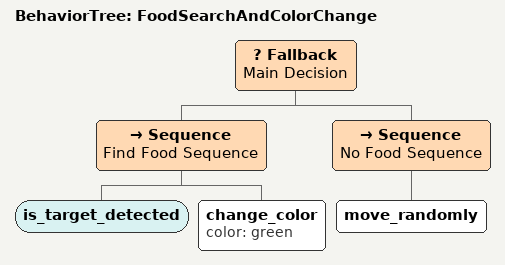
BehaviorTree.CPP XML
<root BTCPP_format="3" main_tree_to_execute="FoodSearchAndColorChange">
	<BehaviorTree ID="FoodSearchAndColorChange">
		<Fallback name="Main Decision">
			<Sequence name="Find Food Sequence">
				<is_target_detected/>
				<change_color color="green"/>
			</Sequence>
			<Sequence name="No Food Sequence">
				<move_randomly/>
			</Sequence>
		</Fallback>
	</BehaviorTree>
</root>
